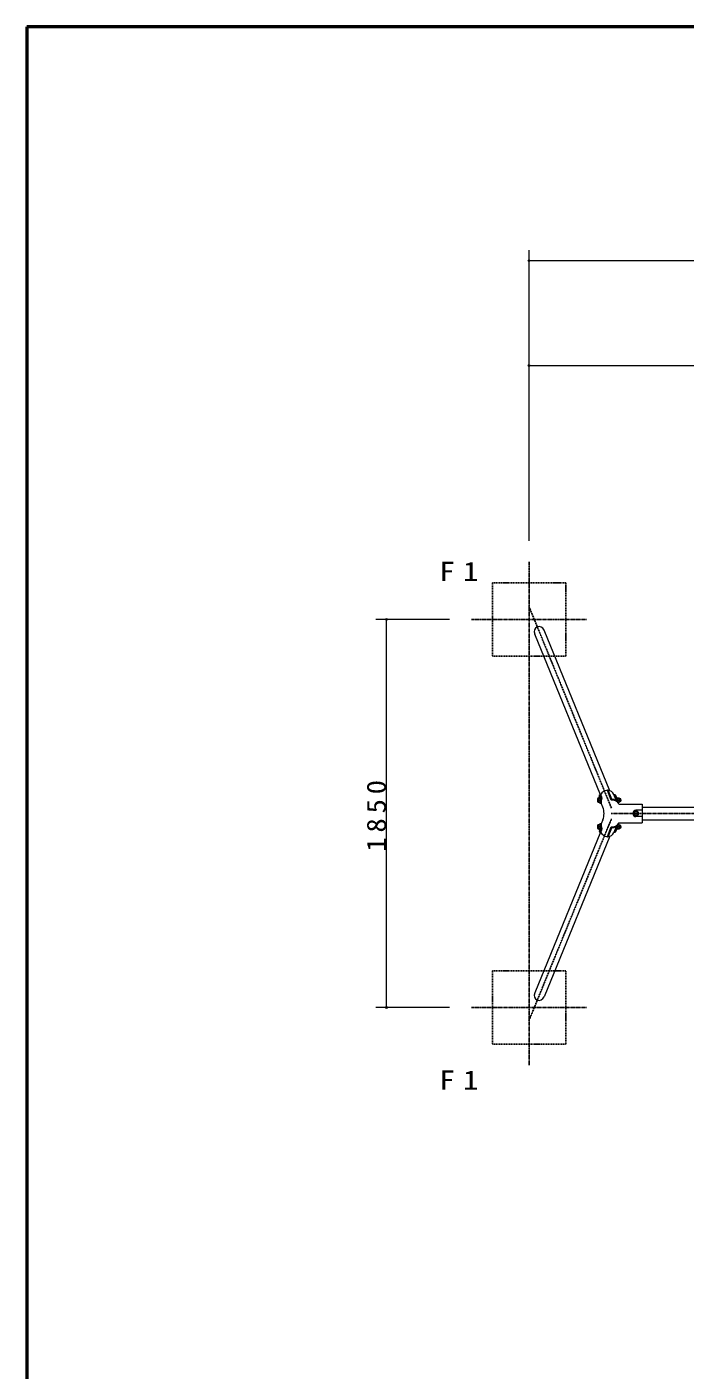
# Model space of a CAD drawing. Units: millimetres, scale not verified. Extents: x -19540 to 0, y -2390 to 13350.
# Drawn here: x -19250 to -16111, y 6946 to 13350 of the extents above; entities that cross this region are included whole.
import ezdxf

# ---------------------------------------------------------------- set-up
doc = ezdxf.new("R2010")
doc.units = ezdxf.units.MM
doc.linetypes.add('USER2', pattern=[6, 3, -1, 1, -1])
doc.linetypes.add('USER4', pattern=[8, 5, -3])
for name, color, linetype, lineweight in [('A3図枠', 7, 'Continuous', 25), ('線', 2, 'Continuous', 25), ('補助', 2, 'Continuous', 25)]:
    doc.layers.add(name, color=color, linetype=linetype, lineweight=lineweight)
doc.styles.add('ＭＳ ゴシック', font='')
doc.styles.get('ＭＳ ゴシック').set_extended_font_data('MS Gothic')

# ---------------------------------------------------------------- blocks, each defined once
blk = doc.blocks.new('dimension_origin')
at = {"color": 0, "linetype": 'Continuous', "lineweight": -2}
blk.add_circle((0, 0), 1.25, dxfattribs=at)

msp = doc.modelspace()

# ---------------------------------------------------------------- linework, layer by layer
at = {"layer": 'A3図枠', "lineweight": 50}
for p, q in [((-19250, 13350), (-19250, 0)), ((0, 13350), (-19250, 13350))]:
    msp.add_line(p, q, dxfattribs=at)
at = {"layer": '線', "color": 20, "linetype": 'USER2'}
for p, q in [((-16855, 8400), (-16855, 10800)), ((-16461.837, 9625), (-16856.029, 10588.583)), ((-17130, 10525), (-16580, 10525)), ((-16461.837, 9575), (-16856.029, 8611.417)), ((-16463, 9600), (-14598, 9600)), ((-17130, 8675), (-16580, 8675))]:
    msp.add_line(p, q, dxfattribs=at)
at = {"layer": '線', "color": 7, "lineweight": 13}
for p, q in [((-16514.507, 9689.57), (-16827.836, 10455.489)), ((-16469.8, 9708.643), (-16782.855, 10473.89)), ((-16520.865, 9673.114), (-16519.633, 9689.57)), ((-16519.633, 9689.57), (-16514.174, 9689.57)), ((-16437.343, 9659.385), (-16449.942, 9690.183)), ((-16516.712, 9649.839), (-16517.438, 9651.614)), ((-16510.784, 9648.777), (-16515.008, 9648.777)), ((-16503.171, 9630.169), (-16510.784, 9648.777)), ((-16426.716, 9644), (-16429.246, 9650.184)), ((-16426.716, 9644), (-16315, 9644)), ((-16315, 9615), (-16345, 9615)), ((-16315, 9644), (-16315, 9556)), ((-16315, 9630.25), (-16010, 9630.25)), ((-16516.712, 9550.161), (-16517.438, 9548.386)), ((-16510.784, 9551.223), (-16515.008, 9551.223)), ((-16503.171, 9569.831), (-16510.784, 9551.223)), ((-16426.716, 9556), (-16429.246, 9549.816)), ((-16426.716, 9556), (-16315, 9556)), ((-16315, 9585), (-16345, 9585)), ((-16315, 9569.75), (-16010, 9569.75)), ((-16514.507, 9510.43), (-16827.836, 8744.511)), ((-16469.8, 9491.357), (-16782.855, 8726.11)), ((-16520.865, 9526.886), (-16519.633, 9510.43)), ((-16519.633, 9510.43), (-16514.174, 9510.43)), ((-16437.343, 9540.615), (-16449.942, 9509.817)), ((-16449.699, 9510.43), (-16444.197, 9510.43))]:
    msp.add_line(p, q, dxfattribs=at)
at = {"layer": '線'}
for p, q in [((-16525.854, 9673.114), (-16526.392, 9672.357)), ((-16525.066, 9673.114), (-16525.854, 9673.114)), ((-16517.191, 9673.114), (-16525.066, 9673.114)), ((-16514.65, 9677.388), (-16519.633, 9689.57)), ((-16518.143, 9675.614), (-16515.681, 9675.614)), ((-16516.238, 9663.614), (-16517.191, 9673.114)), ((-16509.191, 9677.388), (-16514.174, 9689.57)), ((-16462.669, 9664.979), (-16481.359, 9710.666)), ((-16479.611, 9706.394), (-16479.291, 9710.655)), ((-16461.751, 9667.78), (-16479.291, 9710.655)), ((-16449.699, 9689.57), (-16444.197, 9689.57)), ((-16439.214, 9677.388), (-16444.197, 9689.57)), ((-16438.737, 9675.614), (-16437.783, 9675.614)), ((-16436.857, 9674.364), (-16434.828, 9674.364)), ((-16425.148, 9673.114), (-16433.955, 9673.114)), ((-16425.09, 9673.114), (-16425.148, 9673.114)), ((-16525.854, 9654.114), (-16526.425, 9654.918)), ((-16525.854, 9654.114), (-16525.066, 9654.114)), ((-16525.066, 9654.114), (-16517.191, 9654.114)), ((-16522.997, 9663.614), (-16516.238, 9663.614)), ((-16518.143, 9651.614), (-16515.681, 9651.614)), ((-16517.191, 9654.114), (-16516.238, 9663.614)), ((-16424.195, 9663.614), (-16432.924, 9663.614)), ((-16431.814, 9654.114), (-16425.148, 9654.114)), ((-16425.148, 9654.114), (-16425.09, 9654.114)), ((-16350.485, 9609.5), (-16355.97, 9600)), ((-16339.515, 9609.5), (-16350.485, 9609.5)), ((-16334.03, 9600), (-16339.515, 9609.5)), ((-16525.854, 9545.886), (-16526.392, 9545.13)), ((-16525.066, 9545.886), (-16525.854, 9545.886)), ((-16517.191, 9545.886), (-16525.066, 9545.886)), ((-16518.143, 9548.386), (-16515.681, 9548.386)), ((-16516.238, 9536.386), (-16517.191, 9545.886)), ((-16425.148, 9545.886), (-16431.814, 9545.886)), ((-16425.09, 9545.886), (-16425.148, 9545.886)), ((-16355.97, 9600), (-16350.485, 9590.5)), ((-16350.485, 9590.5), (-16339.515, 9590.5)), ((-16339.515, 9590.5), (-16334.03, 9600)), ((-16525.854, 9526.886), (-16526.425, 9527.691)), ((-16525.854, 9526.886), (-16525.066, 9526.886)), ((-16525.066, 9526.886), (-16517.191, 9526.886)), ((-16522.997, 9536.386), (-16516.238, 9536.386)), ((-16514.65, 9522.612), (-16519.633, 9510.43)), ((-16518.143, 9524.386), (-16515.681, 9524.386)), ((-16517.191, 9526.886), (-16516.238, 9536.386)), ((-16509.191, 9522.612), (-16514.174, 9510.43)), ((-16462.669, 9535.021), (-16481.359, 9489.334)), ((-16479.611, 9493.606), (-16479.291, 9489.345)), ((-16461.751, 9532.22), (-16479.291, 9489.345)), ((-16439.214, 9522.612), (-16444.197, 9510.43)), ((-16438.737, 9524.386), (-16437.783, 9524.386)), ((-16436.857, 9525.636), (-16434.828, 9525.636)), ((-16433.955, 9526.886), (-16425.148, 9526.886)), ((-16424.195, 9536.386), (-16432.924, 9536.386)), ((-16425.148, 9526.886), (-16425.09, 9526.886))]:
    msp.add_line(p, q, dxfattribs=at)
at = {"layer": '線', "color": 4, "linetype": 'USER4'}
for points in [[(-17030, 10350), (-16680, 10350), (-16680, 10700), (-17030, 10700)], [(-17030, 8500), (-16680, 8500), (-16680, 8850), (-17030, 8850)]]:
    msp.add_lwpolyline(points, close=True, dxfattribs=at)
at = {"layer": '線'}
for radius in [12, 9.5]:
    msp.add_circle((-16345, 9600), radius, dxfattribs=at)
for centre, radius, start, end in [((-16583.587, 9657.9), 71.639, 357.41378, 15.78562), ((-16508.151, 9657.9), 71.639, 0.70191, 15.78562), ((-16424.488, 9663.614), 8, 272.36259, 87.63741), ((-16583.587, 9542.1), 71.639, 344.21438, 2.58622), ((-16424.488, 9536.386), 8, 272.36259, 87.63741), ((-16508.151, 9542.1), 71.639, 344.21438, 359.29809)]:
    msp.add_arc(centre, radius, start, end, dxfattribs=at)
at = {"layer": '線', "color": 7, "lineweight": 13}
for centre, radius, start, end in [((-16576.917, 9600), 79.678, 337.75105, 22.24895), ((-16345, 9600), 15, 90, 270)]:
    msp.add_arc(centre, radius, start, end, dxfattribs=at)
for centre, major_axis, ratio, start_param, end_param in [((-16805.345, 10464.69), (-10.15, 24.81), 0.906513, 4.71238898, 7.85398163), ((-16480.78, 9675.795), (-35.171, -14.388), 0.906974, 4.37253431, 5.45487231), ((-16485.113, 9675.795), (-35.171, -14.388), 0.906974, 3.14159265, 4.20126595), ((-16515.008, 9654.667), (0, -5.89), 0.507131, 5.67511878, 6.28318531), ((-16515.008, 9545.333), (0, 5.89), 0.507131, 0, 0.60806652), ((-16480.78, 9524.205), (-35.171, 14.388), 0.906974, 0.82831299, 1.910651), ((-16485.113, 9524.205), (-35.171, 14.388), 0.906974, 2.08191936, 3.14159265), ((-16805.345, 8735.31), (-10.15, -24.81), 0.906513, 4.71238898, 7.85398163)]:
    msp.add_ellipse(centre, major_axis=major_axis, ratio=ratio, start_param=start_param, end_param=end_param, dxfattribs=at)
at = {"layer": '線'}
for centre in [(-16526.022, 9663.614), (-16526.022, 9536.386)]:
    msp.add_ellipse(centre, major_axis=(0, -9), ratio=0.173648, dxfattribs=at)
for centre, major_axis, ratio, start_param, end_param in [((-16523.473, 9668.364), (0.476, -4.75), 0.233139, 3.14159265, 6.23645151), ((-16518.143, 9663.614), (0, 12), 0.173648, 2.4843285, 6.94044946), ((-16515.681, 9663.614), (0, 12), 0.173648, 3.14159265, 6.28318531), ((-16437.783, 9663.614), (0, 12), 0.173648, 4.25384639, 6.28318531), ((-16434.828, 9663.614), (0, 10.75), 0.173648, 3.93507632, 6.28318531), ((-16424.668, 9668.364), (0.473, -4.75), 0.232752, 6.28318531, 9.37839809), ((-16523.473, 9658.864), (0.476, 4.75), 0.233139, 0.0467338, 3.14159265), ((-16515.008, 9654.667), (0, -5.89), 0.507131, 5.67511878, 7.85398163), ((-16463.797, 9634.28), (35.134, 14.373), 0.782052, 0.05658042, 1.23057601), ((-16469.154, 9636.785), (35.134, 14.373), 0.782052, 0.53468094, 1.05909327), ((-16424.668, 9658.864), (0.473, 4.75), 0.232752, 3.18797253, 6.28318531), ((-16424.98, 9663.614), (0, 9), 0.173648, 4.43878695, 4.98599101), ((-16523.473, 9541.136), (0.476, -4.75), 0.233139, 3.14159265, 6.23645151), ((-16518.143, 9536.386), (0, 12), 0.173648, 2.4843285, 6.94044946), ((-16515.008, 9545.333), (0, 5.89), 0.507131, 4.71238898, 6.89125183), ((-16515.681, 9536.386), (0, 12), 0.173648, 3.14159265, 6.28318531), ((-16463.797, 9565.72), (35.134, -14.373), 0.782052, 5.05260929, 6.22660489), ((-16437.783, 9536.386), (0, 12), 0.173648, 3.14159265, 5.1709316), ((-16434.828, 9536.386), (0, 10.75), 0.173648, 3.14159265, 5.48970186), ((-16424.668, 9541.136), (0.473, -4.75), 0.232752, 6.28318531, 9.37839809), ((-16523.473, 9531.636), (0.476, 4.75), 0.233139, 0.0467338, 3.14159265), ((-16469.154, 9563.215), (35.134, -14.373), 0.782052, 5.22409204, 5.74850437), ((-16424.668, 9531.636), (0.473, 4.75), 0.232752, 3.18797253, 6.28318531), ((-16424.98, 9536.386), (0, 9), 0.173648, 4.43878695, 4.98599101)]:
    msp.add_ellipse(centre, major_axis=major_axis, ratio=ratio, start_param=start_param, end_param=end_param, dxfattribs=at)
for points, knots in [([(-16509.191, 9677.388), (-16509.082, 9676.958), (-16508.973, 9676.528), (-16508.882, 9676.094), (-16508.791, 9675.66), (-16508.709, 9675.223), (-16508.647, 9674.784), (-16508.584, 9674.345), (-16508.534, 9673.903), (-16508.506, 9673.46), (-16508.479, 9673.018), (-16508.468, 9672.573), (-16508.484, 9672.13), (-16508.5, 9671.687), (-16508.542, 9671.244), (-16508.602, 9670.805), (-16508.661, 9670.366), (-16508.747, 9669.929), (-16508.839, 9669.495), (-16508.931, 9669.061), (-16509.042, 9668.631), (-16509.153, 9668.202), (-16509.265, 9667.772), (-16509.388, 9667.346), (-16509.506, 9666.918), (-16509.623, 9666.49), (-16509.747, 9666.064), (-16509.858, 9665.635), (-16509.969, 9665.205), (-16510.079, 9664.775), (-16510.172, 9664.341), (-16510.264, 9663.907), (-16510.345, 9663.47), (-16510.413, 9663.032), (-16510.481, 9662.594), (-16510.534, 9662.153), (-16510.58, 9661.712), (-16510.627, 9661.271), (-16510.661, 9660.828), (-16510.691, 9660.385), (-16510.721, 9659.943), (-16510.743, 9659.499), (-16510.763, 9659.056), (-16510.783, 9658.613), (-16510.799, 9658.169), (-16510.814, 9657.726)], [0, 0, 0, 0, 1, 1, 1, 2, 2, 2, 3, 3, 3, 4, 4, 4, 5, 5, 5, 6, 6, 6, 7, 7, 7, 8, 8, 8, 9, 9, 9, 10, 10, 10, 11, 11, 11, 12, 12, 12, 13, 13, 13, 14, 14, 14, 15, 15, 15, 15]), ([(-16510.814, 9657.726), (-16510.837, 9657.428), (-16510.861, 9657.13), (-16510.88, 9656.832), (-16510.9, 9656.534), (-16510.917, 9656.236), (-16510.931, 9655.938), (-16510.946, 9655.64), (-16510.958, 9655.341), (-16510.967, 9655.043), (-16510.976, 9654.744), (-16510.983, 9654.446), (-16510.987, 9654.147), (-16510.991, 9653.848), (-16510.993, 9653.55), (-16510.992, 9653.251), (-16510.991, 9652.952), (-16510.988, 9652.654), (-16510.981, 9652.355), (-16510.975, 9652.056), (-16510.967, 9651.758), (-16510.955, 9651.459), (-16510.944, 9651.161), (-16510.93, 9650.863), (-16510.914, 9650.564), (-16510.897, 9650.266), (-16510.878, 9649.968), (-16510.857, 9649.67), (-16510.835, 9649.372), (-16510.809, 9649.075), (-16510.784, 9648.777)], [0, 0, 0, 0, 1, 1, 1, 2, 2, 2, 3, 3, 3, 4, 4, 4, 5, 5, 5, 6, 6, 6, 7, 7, 7, 8, 8, 8, 9, 9, 9, 10, 10, 10, 10]), ([(-16510.814, 9542.274), (-16510.837, 9542.572), (-16510.861, 9542.87), (-16510.88, 9543.168), (-16510.9, 9543.466), (-16510.917, 9543.764), (-16510.931, 9544.062), (-16510.946, 9544.36), (-16510.958, 9544.659), (-16510.967, 9544.957), (-16510.976, 9545.256), (-16510.983, 9545.554), (-16510.987, 9545.853), (-16510.991, 9546.152), (-16510.993, 9546.45), (-16510.992, 9546.749), (-16510.991, 9547.048), (-16510.988, 9547.346), (-16510.981, 9547.645), (-16510.975, 9547.944), (-16510.967, 9548.242), (-16510.955, 9548.541), (-16510.944, 9548.839), (-16510.93, 9549.137), (-16510.914, 9549.436), (-16510.897, 9549.734), (-16510.878, 9550.032), (-16510.857, 9550.33), (-16510.835, 9550.628), (-16510.809, 9550.925), (-16510.784, 9551.223)], [0, 0, 0, 0, 1, 1, 1, 2, 2, 2, 3, 3, 3, 4, 4, 4, 5, 5, 5, 6, 6, 6, 7, 7, 7, 8, 8, 8, 9, 9, 9, 10, 10, 10, 10]), ([(-16509.191, 9522.612), (-16509.082, 9523.042), (-16508.973, 9523.472), (-16508.882, 9523.906), (-16508.791, 9524.34), (-16508.709, 9524.777), (-16508.647, 9525.216), (-16508.584, 9525.655), (-16508.534, 9526.097), (-16508.506, 9526.54), (-16508.479, 9526.982), (-16508.468, 9527.427), (-16508.484, 9527.87), (-16508.5, 9528.313), (-16508.542, 9528.756), (-16508.602, 9529.195), (-16508.661, 9529.634), (-16508.747, 9530.071), (-16508.839, 9530.505), (-16508.931, 9530.939), (-16509.042, 9531.369), (-16509.153, 9531.798), (-16509.265, 9532.228), (-16509.388, 9532.654), (-16509.506, 9533.082), (-16509.623, 9533.51), (-16509.747, 9533.936), (-16509.858, 9534.365), (-16509.969, 9534.795), (-16510.079, 9535.225), (-16510.172, 9535.659), (-16510.264, 9536.093), (-16510.345, 9536.53), (-16510.413, 9536.968), (-16510.481, 9537.406), (-16510.534, 9537.847), (-16510.58, 9538.288), (-16510.627, 9538.729), (-16510.661, 9539.172), (-16510.691, 9539.615), (-16510.721, 9540.057), (-16510.743, 9540.501), (-16510.763, 9540.944), (-16510.783, 9541.387), (-16510.799, 9541.831), (-16510.814, 9542.274)], [0, 0, 0, 0, 1, 1, 1, 2, 2, 2, 3, 3, 3, 4, 4, 4, 5, 5, 5, 6, 6, 6, 7, 7, 7, 8, 8, 8, 9, 9, 9, 10, 10, 10, 11, 11, 11, 12, 12, 12, 13, 13, 13, 14, 14, 14, 15, 15, 15, 15])]:
    msp.add_open_spline(points, degree=3, knots=knots, dxfattribs=at)
at = {"layer": '補助', "lineweight": 13}
for p, q in [((-16855, 10900), (-16855, 12285.45)), ((-16855, 12235.45), (-12575, 12235.45)), ((-16855, 10900), (-16855, 11785.45)), ((-16855, 11735.45), (-14645, 11735.45)), ((-17235, 10525), (-17585, 10525)), ((-17535, 8675), (-17535, 10525)), ((-17235, 8675), (-17585, 8675))]:
    msp.add_line(p, q, dxfattribs=at)

# ---------------------------------------------------------------- block references
at = {"layer": '補助', "lineweight": 13, "xscale": 3.33, "yscale": 3.33}
for p in [(-16855, 12235.45), (-16855, 11735.45)]:
    msp.add_blockref('dimension_origin', p, dxfattribs=at)
for p, rotation in [((-17535, 10525), 270), ((-17535, 8675), 90)]:
    msp.add_blockref('dimension_origin', p, dxfattribs=dict(at, rotation=rotation))

# ---------------------------------------------------------------- texts
at = {"layer": '補助', "char_height": 91.64, "attachment_point": 7, "style": 'ＭＳ ゴシック'}
for insert in [(-17282.976, 10708.333), (-17282.976, 8283.333)]:
    msp.add_mtext('\\T1.5;\\W1.2;F1', dxfattribs=dict(at, insert=insert))
at = {"layer": '補助', "insert": (-17536, 9600), "char_height": 91.64, "attachment_point": 8, "rotation": 90, "style": 'ＭＳ ゴシック'}
msp.add_mtext('\\T1.33;\\W1.1;1850', dxfattribs=at)

doc.saveas('drawing.dxf')
